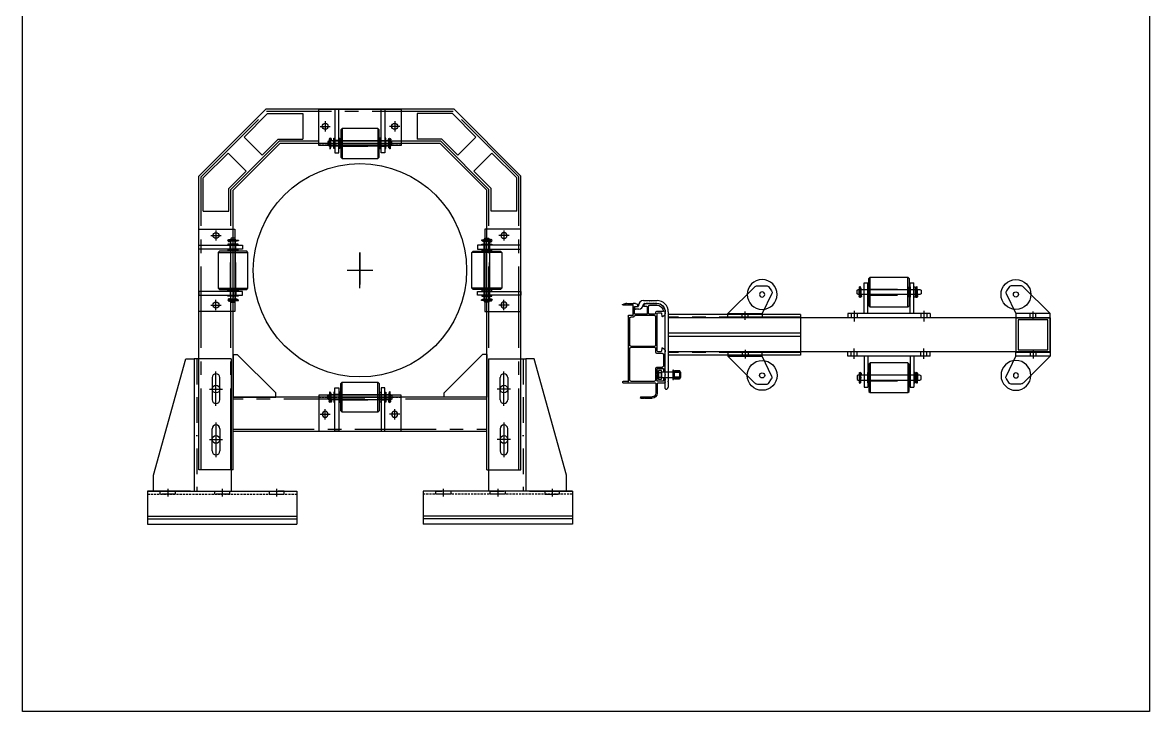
# Model space of a CAD drawing. Header units: millimetres. Extents: x -1461755 to -1310892, y 1449272 to 1531173.
# Drawn here: x -1329215 to -1326574, y 1505433 to 1507048 of the extents above; entities that cross this region are included whole.
import ezdxf

# ---------------------------------------------------------------- set-up
doc = ezdxf.new("R2010")
doc.units = ezdxf.units.MM
doc.header["$LTSCALE"] = 10
for name, pattern in [('__BORDER__', [21, 6, -3, 6, -3, 0, -3]), ('CENTER2', [28.575, 19.05, -3.175, 3.175, -3.175]), ('DASHED', [0.75, 0.5, -0.25]), ('DASHED2', [9.525, 6.35, -3.175])]:
    doc.linetypes.add(name, pattern=pattern)
doc.layers.get('0').update_dxf_attribs({"linetype": 'CONTINUOUS'})
for name, color, linetype in [('中实线', 1, 'CONTINUOUS'), ('粗实线', 3, 'CONTINUOUS'), ('结构', 1, 'CONTINUOUS')]:
    doc.layers.add(name, color=color, linetype=linetype)

# ---------------------------------------------------------------- blocks, each defined once
blk = doc.blocks.new('滚轮支架_-T')
at = {"color": 3, "linetype": 'CENTER2', "ltscale": 0.5}
for p, q in [((-93.5, -40), (-69.5, -40)), ((-81.5, -28), (-81.5, -52)), ((93.5, -40), (69.5, -40)), ((81.5, -28), (81.5, -52)), ((-44.5, -80), (-63.5, -80)), ((44.5, -80), (63.5, -80))]:
    blk.add_line(p, q, dxfattribs=at)
at = {"linetype": 'DASHED2'}
for p, q in [((-49.5, -73.5), (-58.5, -73.5)), ((49.5, -73.5), (58.5, -73.5)), ((-49.5, -86.5), (-58.5, -86.5)), ((49.5, -86.5), (58.5, -86.5))]:
    blk.add_line(p, q, dxfattribs=at)
at = {"color": 8, "linetype": 'DASHED'}
blk.add_line((-96.5, -80), (96.5, -80), dxfattribs=at)
for points in [[(96.5, 0), (96.5, -84.6), (-96.5, -84.6), (-96.5, 0)], [(-58.5, -102), (-49.5, -102), (-49.5, 0), (-58.5, 0)], [(58.5, -102), (49.5, -102), (49.5, 0), (58.5, 0)]]:
    blk.add_lwpolyline(points, close=True)
for centre in [(-81.5, -40), (81.5, -40)]:
    blk.add_circle(centre, 7)
blk = doc.blocks.new('*U561')
blk.add_lwpolyline([(-12, 0), (-12, 2.5), (12, 2.5), (12, 0)], close=True)
blk = doc.blocks.new('*U562')
at = {"color": 8, "linetype": 'Continuous'}
for p, q in [((-1, 1.9), (-2.1, 1)), ((0, 1.4), (0, -1.4)), ((-1, -1.9), (-2.1, -1))]:
    blk.add_line(p, q, dxfattribs=at)
at = {"color": 7, "linetype": 'Continuous'}
for p, q in [((16, 1.4), (0, 1.4)), ((0, 0), (18.5, 0)), ((16, 1.4), (16, 0)), ((18.5, -1.4), (18.5, 0)), ((0, -1.4), (18.5, -1.4))]:
    blk.add_line(p, q, dxfattribs=at)
for centre, radius, start, end in [((-3.2, 0), 2.9, 41.3178, 318.6822), ((-3.2, 0), 1.45, 41.3178, 318.6822), ((0, 2.8), 2.82, 221.3178, 270), ((0, -2.8), 2.82, 90, 138.6822), ((0, 2.8), 1.37, 221.3178, 270), ((0, -2.8), 1.37, 90, 138.6822)]:
    blk.add_arc(centre, radius, start, end, dxfattribs=at)
blk = doc.blocks.new('滚轮_N7090A')
for p, q in [((-42, 35), (-42, -35)), ((42, 35), (42, -35))]:
    blk.add_line(p, q)
at = {"color": 3, "linetype": 'CENTER2'}
blk.add_line((-50.5, 0), (50.5, 0), dxfattribs=at)
at = {"linetype": 'DASHED2'}
for p, q in [((-45, 6.3), (45, 6.3)), ((-45, -6.3), (45, -6.3))]:
    blk.add_line(p, q, dxfattribs=at)
blk.add_lwpolyline([(-42, -35), (42, -35), (45, -32), (45, 32), (42, 35), (-42, 35), (-45, 32), (-45, -32)], close=True)
blk = doc.blocks.new('无头销轴_B型_D12X150')
at = {"color": 0}
for p, q in [((-72, 6), (-72, -6)), ((72, 6), (72, -6))]:
    blk.add_line(p, q, dxfattribs=at)
blk.add_lwpolyline([(-75, 4.3), (-75, -4.3), (-72, -6), (72, -6), (75, -4.3), (75, 4.3), (72, 6), (-72, 6)], close=True, dxfattribs=at)
for centre in [(-69.5, 0), (69.5, 0)]:
    blk.add_circle(centre, 1.6, dxfattribs=at)
blk = doc.blocks.new('A$C1EDE4923')
at = {"xscale": -1}
for name, p, rotation in [('滚轮支架_-T', (-190.5, 39.6), 180), ('滚轮_N7090A', (-190.5, 119.6), 180), ('无头销轴_B型_D12X150', (-190.5, 119.6), 180), ('*U562', (-260, 113.6), 270), ('*U561', (-249, 119.6), 90), ('*U561', (-237.5, 119.6), 90)]:
    blk.add_blockref(name, p, dxfattribs=dict(at, rotation=rotation))
for name, p, rotation in [('*U561', (-143.5, 119.6), 270), ('*U561', (-132, 119.6), 270), ('*U562', (-121, 113.6), 90)]:
    blk.add_blockref(name, p, dxfattribs=dict(rotation=rotation))
blk = doc.blocks.new('0321')
for p, q in [((652261.3, -254661.7), (652261.3, -254971.4)), ((652261.3, -254661.7), (652269.3, -254661.7)), ((652269.3, -254661.7), (652269.3, -254971.4)), ((652261.3, -254971.4), (652269.3, -254971.4))]:
    blk.add_line(p, q)
blk = doc.blocks.new('5632_')
for p, q in [((865980.9, -129928.5), (865973.8, -129939)), ((866075.8, -129992.1), (866013.8, -129930.1)), ((865972.8, -129944.8), (865995.8, -129992.1))]:
    blk.add_line(p, q)
at = {"color": 0}
for p, q in [((866006.7, -129927.1), (865984.3, -129927.1)), ((866075.8, -129992.1), (865995.8, -129992.1)), ((865995.8, -129992.1), (865995.8, -130002.1)), ((866075.8, -130002.1), (866075.8, -129992.1)), ((865995.8, -130002.1), (866075.8, -130002.1))]:
    blk.add_line(p, q, dxfattribs=at)
for radius in [35, 6]:
    blk.add_circle((865995.8, -129947.3), radius)
for centre, radius, start, end in [((865977.3, -129942.6), 5, 133.9435, 206), ((865984.3, -129932.1), 5, 90, 133.9435), ((866006.7, -129937.1), 10, 45, 90)]:
    blk.add_arc(centre, radius, start, end)
blk = doc.blocks.new('A$C49B369EF')
at = {"color": 8}
for p, q in [((4, 203), (20.5, 203)), ((22.5, 124), (22.5, 191))]:
    blk.add_line(p, q, dxfattribs=at)
at = {"color": 3}
for p, q in [((17, 36), (2, 36)), ((19, 34), (19, 12)), ((22, 34), (22, 12)), ((57, 3), (31, 3)), ((58, 2), (58, 1)), ((47.4, 0), (31, 0)), ((57, 0), (48.6, 0))]:
    blk.add_line(p, q, dxfattribs=at)
at = {"color": 8, "ltscale": 0.5}
blk.add_arc((20.5, 201), 2, 0, 90, dxfattribs=at)
at = {"color": 3}
for centre, radius, start, end in [((2, 38), 2, 180, 270), ((17, 34), 2, 0, 90), ((31, 12), 12, 180, 270), ((31, 12), 9, 180, 270), ((57, 2), 1, 0, 90), ((57, 1), 1, 270, 0)]:
    blk.add_arc(centre, radius, start, end, dxfattribs=at)
at = {"color": 3, "ltscale": 0.5}
blk.add_arc((24, 34), 2, 90, 180, dxfattribs=at)
at = {"layer": '中实线', "color": 8, "linetype": 'ByBlock', "ltscale": 0.5}
for p, q in [((36, 218), (20, 218)), ((20, 218), (20, 218)), ((39, 199), (39, 215)), ((4, 203), (4, 203)), ((22.5, 199), (22.5, 201)), ((24.5, 197), (37, 197)), ((25.5, 194), (70.6, 194)), ((75.5, 190), (80.5, 190)), ((83.5, 187), (83.5, 125)), ((22.5, 107.5), (22.5, 117)), ((80.5, 122), (24.5, 122)), ((24.5, 119), (80.5, 119)), ((83.5, 116), (83.5, 42.5)), ((3.5, 76), (3.5, 101.5)), ((6.5, 104.5), (19.5, 104.5)), ((19.5, 73), (6.5, 73)), ((22.5, 42.5), (22.5, 70)), ((80.5, 39.5), (25.5, 39.5))]:
    blk.add_line(p, q, dxfattribs=at)
for centre, radius, start, end in [((20, 202.1), 15.9, 89.8166, 176.4472), ((36, 215), 3, 0, 90), ((24.5, 199), 2, 180, 269.9404), ((25.5, 191), 3, 90, 180), ((37, 199), 2, 269.9404, 0), ((70.6, 192), 2, 11.537, 90), ((75.5, 193), 3, 191.537, 270), ((80.5, 187), 3, 0, 90), ((19.5, 107.5), 3, 270, 0), ((24.5, 124), 2, 180, 270), ((24.5, 117), 2, 90, 180), ((80.5, 125), 3, 270, 0), ((80.5, 116), 3, 0, 90), ((6.5, 101.5), 3, 90, 180), ((6.5, 76), 3, 180, 270), ((19.5, 70), 3, 0, 90), ((25.5, 42.5), 3, 180, 270), ((80.5, 42.5), 3, 270, 0)]:
    blk.add_arc(centre, radius, start, end, dxfattribs=at)
at = {"layer": '粗实线', "linetype": 'ByBlock', "ltscale": 0.5}
for p, q in [((20, 222), (24.7, 222)), ((24.7, 222), (22.4, 222)), ((39.9, 222), (45, 222)), ((42.5, 214), (42.5, 198)), ((43.5, 215), (50.3, 215)), ((50.5, 219.5), (50.5, 215.2)), ((64.5, 215.2), (64.5, 219.5)), ((71.5, 215), (64.7, 215)), ((70, 222), (75.1, 222)), ((72.5, 198), (72.5, 214)), ((76, 218), (76, 194.5)), ((99.8, 219), (77, 219)), ((90.3, 222), (92.7, 222)), ((100, 219.5), (100, 219.2)), ((0, 200.4), (0, 202)), ((9.1, 199.2), (7.8, 191.8)), ((17, 200), (10.1, 200)), ((19, 155.1), (19, 198)), ((43.5, 197), (56.9, 197)), ((57.1, 196.9), (57.4, 196.6)), ((57.6, 196.6), (57.9, 196.9)), ((58.1, 197), (71.5, 197)), ((77, 193.5), (86, 193.5)), ((87, 192.5), (87, 155.1)), ((19, 111), (19, 153.9)), ((19.4, 154.6), (19.1, 154.9)), ((19.1, 154.1), (19.4, 154.4)), ((86.9, 154.9), (86.6, 154.6)), ((86.6, 154.4), (86.9, 154.1)), ((87, 153.9), (87, 153.9)), ((87, 153.9), (87, 89.8)), ((0, 89.8), (0, 108.6)), ((7.8, 117.2), (9.1, 109.8)), ((10.1, 109), (17, 109)), ((0, 74.4), (0, 88.7)), ((0.4, 89.4), (0.1, 89.7)), ((0.1, 88.8), (0.4, 89.1)), ((86.9, 89.7), (86.6, 89.4)), ((86.6, 89.1), (86.9, 88.8)), ((87, 88.7), (87, 39.5)), ((0, 64), (0, 74.4)), ((3.8, 61.5), (2.5, 61.5)), ((4, 68.5), (4, 61.7)), ((18, 69.5), (5, 69.5)), ((19, 55.1), (19, 68.5)), ((19, 40.5), (19, 53.9)), ((19.4, 54.6), (19.1, 54.9)), ((19.1, 54.1), (19.4, 54.4)), ((0, 38), (0, 42)), ((2.5, 47.5), (3.8, 47.5)), ((4, 47.3), (4, 40.5)), ((99, 36), (24, 36)), ((87.5, 39), (99, 39)), ((100, 38), (100, 37))]:
    blk.add_line(p, q, dxfattribs=at)
at = {"layer": '粗实线', "color": 3, "linetype": 'ByBlock', "ltscale": 0.5}
for p, q in [((5, 39.5), (18, 39.5)), ((47.9, 0.4), (47.6, 0.1)), ((48.4, 0.1), (48.1, 0.4))]:
    blk.add_line(p, q, dxfattribs=at)
at = {"layer": '粗实线', "linetype": 'ByBlock', "ltscale": 0.5}
for centre, radius, start, end in [((20, 202), 20, 90, 180), ((43.5, 214), 1, 90, 180), ((45.3, 215.4), 6.6, 38.3047, 92.8074), ((50.3, 215.2), 0.2, 270, 0.2741), ((69.7, 215.4), 6.6, 87.1926, 141.6953), ((64.7, 215.2), 0.2, 180, 270), ((71.5, 214), 1, 0, 90), ((77, 218), 1, 90, 180), ((92.1, 208.2), 13.8, 54.8394, 92.3815), ((99.8, 219.2), 0.2, 270, 0), ((9.9, 200.4), 9.84, 179.7094, 251.9861), ((6.8, 192), 1, 270, 349.7), ((10.1, 199), 1, 90, 169.7), ((17, 198), 2, 360, 90), ((43.5, 198), 1, 180, 270), ((56.9, 196.8), 0.2, 45, 90), ((57.5, 196.8), 0.2, 225, 315), ((58.1, 196.8), 0.2, 90, 135), ((71.5, 198), 1, 270, 0), ((77, 194.5), 1, 180, 270), ((86, 192.5), 1, 0, 90), ((19.2, 155.1), 0.2, 180, 225), ((19.2, 153.9), 0.2, 135, 180), ((19.2, 154.5), 0.2, 315, 45), ((86.8, 154.5), 0.2, 135, 225), ((86.8, 155.1), 0.2, 315, 0), ((86.8, 153.9), 0.2, 360, 45), ((10.1, 108.5), 10.1, 110.0422, 179.7055), ((6.8, 117), 1.03, 10.8147, 98.718), ((10.1, 110), 1, 190.3, 270), ((17, 111), 2, 270, 0), ((0.2, 89.8), 0.2, 180, 225), ((0.2, 88.7), 0.2, 135, 180), ((0.2, 89.2), 0.2, 315, 45), ((86.8, 89.2), 0.2, 135, 225), ((86.8, 89.8), 0.2, 315, 0), ((86.8, 88.7), 0.2, 360, 45), ((2.5, 64), 2.5, 180, 270), ((3.8, 61.7), 0.2, 270, 0), ((5, 68.5), 1, 90, 180), ((18, 68.5), 1, 0, 90), ((19.2, 55.1), 0.2, 180, 225), ((19.2, 53.9), 0.2, 135, 180), ((19.2, 54.5), 0.2, 315, 45), ((6.6, 42.3), 6.6, 128.3047, 182.8074), ((3.8, 47.3), 0.2, 0, 90), ((5, 40.5), 1, 180, 270), ((18, 40.5), 1, 270, 0), ((87, 39), 0.5, 90, 0), ((99, 38), 1, 0, 90), ((99, 37), 1, 270, 0)]:
    blk.add_arc(centre, radius, start, end, dxfattribs=at)
at = {"layer": '粗实线', "color": 3, "linetype": 'ByBlock', "ltscale": 0.5}
for centre, start, end in [((47.4, 0.2), 270, 315), ((48, 0.2), 45, 135), ((48.6, 0.2), 225, 270)]:
    blk.add_arc(centre, 0.2, start, end, dxfattribs=at)
at = {"layer": '结构', "color": 3, "linetype": 'ByBlock', "ltscale": 0.5}
for p, q in [((24.9, 221.9), (25.2, 221.5)), ((25.5, 221.5), (25.8, 221.9)), ((25.9, 222), (26.7, 222)), ((26.9, 221.9), (27.2, 221.5)), ((27.5, 221.5), (27.8, 221.9)), ((27.9, 222), (28.7, 222)), ((28.9, 221.9), (29.2, 221.5)), ((29.5, 221.5), (29.8, 221.9)), ((29.9, 222), (30.7, 222)), ((30.9, 221.9), (31.2, 221.5)), ((31.5, 221.5), (31.8, 221.9)), ((31.9, 222), (32.7, 222)), ((32.9, 221.9), (33.2, 221.5)), ((33.5, 221.5), (33.8, 221.9)), ((33.9, 222), (34.7, 222)), ((34.9, 221.9), (35.2, 221.5)), ((35.5, 221.5), (35.8, 221.9)), ((35.9, 222), (36.7, 222)), ((36.9, 221.9), (37.2, 221.5)), ((37.5, 221.5), (37.8, 221.9)), ((37.9, 222), (38.7, 222)), ((38.9, 221.9), (39.2, 221.5)), ((39.5, 221.5), (39.8, 221.9)), ((39.9, 222), (41.7, 222)), ((75.1, 222), (73.3, 222)), ((75.6, 221.5), (75.3, 221.9)), ((76.1, 221.9), (75.8, 221.5)), ((77.1, 222), (76.3, 222)), ((77.6, 221.5), (77.3, 221.9)), ((78.1, 221.9), (77.8, 221.5)), ((79.1, 222), (78.3, 222)), ((79.6, 221.5), (79.3, 221.9)), ((80.1, 221.9), (79.8, 221.5)), ((81.1, 222), (80.3, 222)), ((81.6, 221.5), (81.3, 221.9)), ((82.1, 221.9), (81.8, 221.5)), ((83.1, 222), (82.3, 222)), ((83.6, 221.5), (83.3, 221.9)), ((84.1, 221.9), (83.8, 221.5)), ((85.1, 222), (84.3, 222)), ((85.6, 221.5), (85.3, 221.9)), ((86.1, 221.9), (85.8, 221.5)), ((87.1, 222), (86.3, 222)), ((87.6, 221.5), (87.3, 221.9)), ((88.1, 221.9), (87.8, 221.5)), ((89.1, 222), (88.3, 222)), ((89.6, 221.5), (89.3, 221.9)), ((90.1, 221.9), (89.8, 221.5))]:
    blk.add_line(p, q, dxfattribs=at)
for centre, start, end in [((24.7, 221.8), 45, 90), ((25.3, 221.6), 225, 315), ((25.9, 221.8), 90, 135), ((26.7, 221.8), 45, 90), ((27.3, 221.6), 225, 315), ((27.9, 221.8), 90, 135), ((28.7, 221.8), 45, 90), ((29.3, 221.6), 225, 315), ((29.9, 221.8), 90, 135), ((30.7, 221.8), 45, 90), ((31.3, 221.6), 225, 315), ((31.9, 221.8), 90, 135), ((32.7, 221.8), 45, 90), ((33.3, 221.6), 225, 315), ((33.9, 221.8), 90, 135), ((34.7, 221.8), 45, 90), ((35.3, 221.6), 225, 315), ((35.9, 221.8), 90, 135), ((36.7, 221.8), 45, 90), ((37.3, 221.6), 225, 315), ((37.9, 221.8), 90, 135), ((38.7, 221.8), 45, 90), ((39.3, 221.6), 225, 315), ((39.9, 221.8), 90, 135), ((75.1, 221.8), 45, 90), ((75.7, 221.6), 225, 315), ((76.3, 221.8), 90, 135), ((77.1, 221.8), 45, 90), ((77.7, 221.6), 225, 315), ((78.3, 221.8), 90, 135), ((79.1, 221.8), 45, 90), ((79.7, 221.6), 225, 315), ((80.3, 221.8), 90, 135), ((81.1, 221.8), 45, 90), ((81.7, 221.6), 225, 315), ((82.3, 221.8), 90, 135), ((83.1, 221.8), 45, 90), ((83.7, 221.6), 225, 315), ((84.3, 221.8), 90, 135), ((85.1, 221.8), 45, 90), ((85.7, 221.6), 225, 315), ((86.3, 221.8), 90, 135), ((87.1, 221.8), 45, 90), ((87.7, 221.6), 225, 315), ((88.3, 221.8), 90, 135), ((89.1, 221.8), 45, 90), ((89.7, 221.6), 225, 315), ((90.3, 221.8), 90, 135)]:
    blk.add_arc(centre, 0.2, start, end, dxfattribs=at)

msp = doc.modelspace()

# ---------------------------------------------------------------- linework, layer by layer
for p, q in [((-1328801.9, 1506687.8, 0), (-1328645.2, 1506844.5, 0)), ((-1328203.5, 1506844.5, 0), (-1328645.2, 1506844.5, 0)), ((-1328046.9, 1506687.8, 0), (-1328203.5, 1506844.5, 0)), ((-1328696.1, 1506779.4, 0), (-1328641, 1506834.5, 0)), ((-1328641, 1506834.5, 0), (-1328558.6, 1506834.5, 0)), ((-1328558.6, 1506834.5, 0), (-1328558.6, 1506774.5, 0)), ((-1328290.1, 1506834.5, 0), (-1328290.1, 1506774.5, 0)), ((-1328207.7, 1506834.5, 0), (-1328290.1, 1506834.5, 0)), ((-1328152.6, 1506779.4, 0), (-1328207.7, 1506834.5, 0)), ((-1328721.9, 1506654.7, 0), (-1328612, 1506764.5, 0)), ((-1328696.1, 1506779.4, 0), (-1328653.7, 1506736.9, 0)), ((-1328653.7, 1506736.9, 0), (-1328616.2, 1506774.5, 0)), ((-1328616.2, 1506774.5, 0), (-1328558.6, 1506774.5, 0)), ((-1328236.7, 1506764.5, 0), (-1328612, 1506764.5, 0)), ((-1328232.5, 1506774.5, 0), (-1328290.1, 1506774.5, 0)), ((-1328126.9, 1506654.7, 0), (-1328236.7, 1506764.5, 0)), ((-1328195, 1506736.9, 0), (-1328232.5, 1506774.5, 0)), ((-1328152.6, 1506779.4, 0), (-1328195, 1506736.9, 0)), ((-1328791.9, 1506683.6, 0), (-1328733.6, 1506741.9, 0)), ((-1328733.6, 1506741.9, 0), (-1328691.1, 1506699.5, 0)), ((-1328115.2, 1506741.9, 0), (-1328157.6, 1506699.5, 0)), ((-1328056.9, 1506683.6, 0), (-1328115.2, 1506741.9, 0)), ((-1328801.9, 1505999.4, 0), (-1328801.9, 1506687.8, 0)), ((-1328731.9, 1506658.8, 0), (-1328691.1, 1506699.5, 0)), ((-1328116.9, 1506658.8, 0), (-1328157.6, 1506699.5, 0)), ((-1328046.9, 1505999.4, 0), (-1328046.9, 1506687.8, 0)), ((-1328791.9, 1506605.7, 0), (-1328791.9, 1506683.6, 0)), ((-1328731.9, 1506605.7, 0), (-1328731.9, 1506658.8, 0)), ((-1328116.9, 1506605.7, 0), (-1328116.9, 1506658.8, 0)), ((-1328056.9, 1506605.7, 0), (-1328056.9, 1506683.6, 0)), ((-1328721.9, 1505999.4, 0), (-1328721.9, 1506654.7, 0)), ((-1328126.9, 1505999.4, 0), (-1328126.9, 1506654.7, 0)), ((-1328791.9, 1506605.7, 0), (-1328731.9, 1506605.7, 0)), ((-1328056.9, 1506605.7, 0), (-1328116.9, 1506605.7, 0)), ((-1328424.4, 1506425, 0), (-1328424.4, 1506509, 0)), ((-1328424.4, 1506425, 0), (-1328424.4, 1506509, 0)), ((-1328454.4, 1506467, 0), (-1328394.4, 1506467, 0)), ((-1328454.4, 1506467, 0), (-1328394.4, 1506467, 0)), ((-1327231.2, 1506447.9, 0), (-1327228.2, 1506450.9, 0)), ((-1327231.2, 1506383.9, 0), (-1327231.2, 1506447.9, 0)), ((-1327228.2, 1506380.9, 0), (-1327228.2, 1506450.9, 0)), ((-1327228.2, 1506450.9, 0), (-1327140.2, 1506450.9, 0)), ((-1327140.2, 1506380.9, 0), (-1327140.2, 1506450.9, 0)), ((-1327140.2, 1506450.9, 0), (-1327137.2, 1506447.9, 0)), ((-1327137.2, 1506447.9, 0), (-1327137.2, 1506383.9, 0)), ((-1327259.2, 1506420.1, 0), (-1327256.2, 1506421.9, 0)), ((-1327256.2, 1506421.9, 0), (-1327112.2, 1506421.9, 0)), ((-1327254.2, 1506409.9, 0), (-1327254.2, 1506421.9, 0)), ((-1327242.7, 1506437.9, 0), (-1327233.7, 1506437.9, 0)), ((-1327242.7, 1506365.5, 0), (-1327242.7, 1506437.9, 0)), ((-1327233.7, 1506365.5, 0), (-1327233.7, 1506437.9, 0)), ((-1327134.7, 1506437.9, 0), (-1327125.7, 1506437.9, 0)), ((-1327134.7, 1506365.5, 0), (-1327134.7, 1506437.9, 0)), ((-1327125.7, 1506365.5, 0), (-1327125.7, 1506437.9, 0)), ((-1327117.2, 1506409.9, 0), (-1327117.2, 1506421.9, 0)), ((-1327112.2, 1506421.9, 0), (-1327109.2, 1506420.1, 0)), ((-1327759.6, 1506396.2, 0), (-1327748.6, 1506396.2, 0)), ((-1327747.5, 1506396.2, 0), (-1327746.6, 1506396.2, 0)), ((-1327745.5, 1506396.2, 0), (-1327744.6, 1506396.2, 0)), ((-1327743.5, 1506396.2, 0), (-1327742.6, 1506396.2, 0)), ((-1327741.5, 1506396.2, 0), (-1327740.6, 1506396.2, 0)), ((-1327739.5, 1506396.2, 0), (-1327738.6, 1506396.2, 0)), ((-1327737.5, 1506396.2, 0), (-1327736.6, 1506396.2, 0)), ((-1327735.5, 1506396.2, 0), (-1327734.6, 1506396.2, 0)), ((-1327733.4, 1506396.2, 0), (-1327728, 1506396.2, 0)), ((-1327259.2, 1506411.6, 0), (-1327259.2, 1506420.1, 0)), ((-1327256.2, 1506409.9, 0), (-1327259.2, 1506411.6, 0)), ((-1327112.2, 1506409.9, 0), (-1327256.2, 1506409.9, 0)), ((-1327109.2, 1506411.6, 0), (-1327112.2, 1506409.9, 0)), ((-1327109.2, 1506420.1, 0), (-1327109.2, 1506411.6, 0)), ((-1327779.7, 1506376.8, 0), (-1327779.7, 1506380.8, 0)), ((-1327778.7, 1506381.8, 0), (-1327773.6, 1506381.8, 0)), ((-1327770.9, 1506375.8, 0), (-1327778.7, 1506375.8, 0)), ((-1327756.4, 1506389.2, 0), (-1327728.2, 1506389.2, 0)), ((-1327708.7, 1506222.3, 0), (-1327708.7, 1506369.2, 0)), ((-1327701.7, 1506369.2, 0), (-1327701.7, 1506248.8, 0)), ((-1327228.2, 1506380.9, 0), (-1327231.2, 1506383.9, 0)), ((-1327140.2, 1506380.9, 0), (-1327228.2, 1506380.9, 0)), ((-1327137.2, 1506383.9, 0), (-1327140.2, 1506380.9, 0)), ((-1327391.7, 1506363, 0), (-1327701.7, 1506363, 0)), ((-1326806.7, 1506355.5, 0), (-1327701.7, 1506355.5, 0)), ((-1327391.7, 1506363, 0), (-1327391.7, 1506268, 0)), ((-1327258.7, 1506365.5, 0), (-1327280.7, 1506365.5, 0)), ((-1327280.7, 1506365.5, 0), (-1327280.7, 1506355.5, 0)), ((-1327087.7, 1506355.5, 0), (-1327280.7, 1506355.5, 0)), ((-1327087.7, 1506365.5, 0), (-1327265.9, 1506365.5, 0)), ((-1326806.7, 1506355.5, 0), (-1326806.7, 1506275.5, 0)), ((-1328721.9, 1506269.5, 0), (-1328711.9, 1506269.5, 0)), ((-1328721.9, 1506269.5, 0), (-1328721.9, 1506169.5, 0)), ((-1328711.9, 1506269.5, 0), (-1328621.9, 1506179.5, 0)), ((-1328136.9, 1506269.5, 0), (-1328226.9, 1506179.5, 0)), ((-1328126.9, 1506269.5, 0), (-1328136.9, 1506269.5, 0)), ((-1328126.9, 1506269.5, 0), (-1328126.9, 1506169.5, 0)), ((-1327708.7, 1506268, 0), (-1327708.7, 1506268, 0)), ((-1327701.7, 1506285.7, 0), (-1327701.7, 1506206.8, 0)), ((-1326806.7, 1506275.5, 0), (-1327701.7, 1506275.5, 0)), ((-1327391.7, 1506268, 0), (-1327701.7, 1506268, 0)), ((-1327087.7, 1506275.5, 0), (-1327280.7, 1506275.5, 0)), ((-1327280.7, 1506265.5, 0), (-1327280.7, 1506275.5, 0)), ((-1327258.7, 1506265.5, 0), (-1327280.7, 1506265.5, 0)), ((-1327087.7, 1506265.5, 0), (-1327265.9, 1506265.5, 0)), ((-1327242.7, 1506265.5, 0), (-1327242.7, 1506193.1, 0)), ((-1327233.7, 1506265.5, 0), (-1327233.7, 1506193.1, 0)), ((-1327134.7, 1506265.5, 0), (-1327134.7, 1506193.1, 0)), ((-1327125.7, 1506265.5, 0), (-1327125.7, 1506193.1, 0)), ((-1328908.3, 1505986.5, 0), (-1328832.9, 1506259.4, 0)), ((-1328832.9, 1506259.4, 0), (-1328812.9, 1506259.4, 0)), ((-1328812.9, 1506259.4, 0), (-1328812.9, 1505949.4, 0)), ((-1328725.9, 1506259.4, 0), (-1328812.9, 1506259.4, 0)), ((-1328725.9, 1506259.4, 0), (-1328725.9, 1505949.4, 0)), ((-1328122.9, 1506259.4, 0), (-1328122.9, 1505949.4, 0)), ((-1328122.9, 1506259.4, 0), (-1328035.9, 1506259.4, 0)), ((-1328035.9, 1506259.4, 0), (-1328035.9, 1505949.4, 0)), ((-1328015.9, 1506259.4, 0), (-1328035.9, 1506259.4, 0)), ((-1327940.4, 1505986.5, 0), (-1328015.9, 1506259.4, 0)), ((-1327228.2, 1506250.1, 0), (-1327231.2, 1506247.1, 0)), ((-1327231.2, 1506247.1, 0), (-1327231.2, 1506183.1, 0)), ((-1327140.2, 1506250.1, 0), (-1327228.2, 1506250.1, 0)), ((-1327228.2, 1506250.1, 0), (-1327228.2, 1506180.1, 0)), ((-1327140.2, 1506250.1, 0), (-1327140.2, 1506180.1, 0)), ((-1327137.2, 1506247.1, 0), (-1327140.2, 1506250.1, 0)), ((-1327137.2, 1506183.1, 0), (-1327137.2, 1506247.1, 0)), ((-1328770.9, 1506215.4, 0), (-1328770.9, 1506163.4, 0)), ((-1328752.9, 1506163.4, 0), (-1328752.9, 1506215.4, 0)), ((-1328095.9, 1506163.4, 0), (-1328095.9, 1506215.4, 0)), ((-1328077.9, 1506215.4, 0), (-1328077.9, 1506163.4, 0)), ((-1327725.7, 1506229.9), (-1327724.7, 1506232.4)), ((-1327725.7, 1506229.9), (-1327725.7, 1506213.9)), ((-1327725.7, 1506229.9), (-1327724.7, 1506227.4)), ((-1327724.7, 1506227.4), (-1327725.7, 1506221.9)), ((-1327725.7, 1506221.9), (-1327724.7, 1506216.4)), ((-1327725.7, 1506213.9), (-1327724.7, 1506216.4)), ((-1327725.7, 1506213.9), (-1327724.7, 1506211.4)), ((-1327724.7, 1506227.4), (-1327717.2, 1506227.4)), ((-1327724.7, 1506216.4), (-1327717.2, 1506216.4)), ((-1327708.4, 1506221.9, 0), (-1327708.7, 1506222.2, 0)), ((-1327708.7, 1506221.3, 0), (-1327708.4, 1506221.6, 0)), ((-1327708.7, 1506190, 0), (-1327708.7, 1506221.2, 0)), ((-1327675.7, 1506227.4), (-1327686.7, 1506227.4)), ((-1327675.7, 1506216.4), (-1327686.7, 1506216.4)), ((-1327674.7, 1506229.9), (-1327675.7, 1506232.4)), ((-1327674.7, 1506229.9), (-1327675.7, 1506227.4)), ((-1327675.7, 1506227.4), (-1327674.7, 1506221.9)), ((-1327674.7, 1506221.9), (-1327675.7, 1506216.4)), ((-1327674.7, 1506213.9), (-1327675.7, 1506216.4)), ((-1327674.7, 1506213.9), (-1327675.7, 1506211.4)), ((-1327674.7, 1506229.9), (-1327674.7, 1506213.9)), ((-1327256.2, 1506221.1, 0), (-1327259.2, 1506219.3, 0)), ((-1327259.2, 1506219.3, 0), (-1327259.2, 1506210.8, 0)), ((-1327259.2, 1506210.8, 0), (-1327256.2, 1506209.1, 0)), ((-1327112.2, 1506221.1, 0), (-1327256.2, 1506221.1, 0)), ((-1327256.2, 1506209.1, 0), (-1327112.2, 1506209.1, 0)), ((-1327254.2, 1506221.1, 0), (-1327254.2, 1506209.1, 0)), ((-1327117.2, 1506221.1, 0), (-1327117.2, 1506209.1, 0)), ((-1327109.2, 1506219.3, 0), (-1327112.2, 1506221.1, 0)), ((-1327112.2, 1506209.1, 0), (-1327109.2, 1506210.8, 0)), ((-1327109.2, 1506210.8, 0), (-1327109.2, 1506219.3, 0)), ((-1327707.4, 1506188.2, 0), (-1327705.5, 1506188.2, 0)), ((-1327706.7, 1506188, 0), (-1327706.7, 1506188, 0)), ((-1327702.1, 1506206.4, 0), (-1327701.8, 1506206.7, 0)), ((-1327701.8, 1506205.8, 0), (-1327702.1, 1506206.1, 0)), ((-1327701.7, 1506205.7, 0), (-1327701.7, 1506193, 0)), ((-1327242.7, 1506193.1, 0), (-1327233.7, 1506193.1, 0)), ((-1327231.2, 1506183.1, 0), (-1327228.2, 1506180.1, 0)), ((-1327140.2, 1506180.1, 0), (-1327137.2, 1506183.1, 0)), ((-1327134.7, 1506193.1, 0), (-1327125.7, 1506193.1, 0)), ((-1328721.9, 1506169.5, 0), (-1328621.9, 1506169.5, 0)), ((-1328126.9, 1506169.5, 0), (-1328721.9, 1506169.5, 0)), ((-1328621.9, 1506169.5, 0), (-1328621.9, 1506179.5, 0)), ((-1328226.9, 1506169.5, 0), (-1328226.9, 1506179.5, 0)), ((-1328126.9, 1506169.5, 0), (-1328226.9, 1506169.5, 0)), ((-1327228.2, 1506180.1, 0), (-1327140.2, 1506180.1, 0)), ((-1328770.9, 1506043.4, 0), (-1328770.9, 1506095.4, 0)), ((-1328752.9, 1506095.4, 0), (-1328752.9, 1506043.4, 0)), ((-1328721.9, 1506089.5, 0), (-1328126.9, 1506089.5, 0)), ((-1328095.9, 1506095.4, 0), (-1328095.9, 1506043.4, 0)), ((-1328077.9, 1506043.4, 0), (-1328077.9, 1506095.4, 0)), ((-1328721.9, 1505999.4, 0), (-1328801.9, 1505999.4, 0)), ((-1328126.9, 1505999.4, 0), (-1328046.9, 1505999.4, 0)), ((-1328908.4, 1505949.4, 0), (-1328908.3, 1505986.5, 0)), ((-1327940.4, 1505949.4, 0), (-1327940.4, 1505986.5, 0)), ((-1328922.2, 1505949.4, 0), (-1328922.2, 1505871.9, 0)), ((-1328821.9, 1505949.4, 0), (-1328922.2, 1505949.4, 0)), ((-1328922.2, 1505949.4, 0), (-1328572.4, 1505949.4, 0)), ((-1328878.9, 1505949.4, 0), (-1328878.9, 1505949.4, 0)), ((-1328821.9, 1505949.4, 0), (-1328721.9, 1505949.4, 0)), ((-1328751.3, 1505949.4, 0), (-1328751.3, 1505949.4, 0)), ((-1328615.7, 1505949.4, 0), (-1328615.7, 1505949.4, 0)), ((-1328572.4, 1505949.4, 0), (-1328572.4, 1505871.9, 0)), ((-1327926.5, 1505949.4, 0), (-1328276.4, 1505949.4, 0)), ((-1328276.4, 1505949.4, 0), (-1328276.4, 1505871.9, 0)), ((-1328233, 1505949.4, 0), (-1328233, 1505949.4, 0)), ((-1328026.9, 1505949.4, 0), (-1328126.9, 1505949.4, 0)), ((-1328105.4, 1505949.4, 0), (-1328105.4, 1505949.4, 0)), ((-1328026.9, 1505949.4, 0), (-1327926.5, 1505949.4, 0)), ((-1327969.9, 1505949.4, 0), (-1327969.9, 1505949.4, 0)), ((-1327926.5, 1505949.4, 0), (-1327926.5, 1505871.9, 0)), ((-1328922.2, 1505890.9, 0), (-1328572.4, 1505890.9, 0)), ((-1328922.2, 1505884.2, 0), (-1328572.4, 1505884.2, 0)), ((-1328922.2, 1505871.9, 0), (-1328572.4, 1505871.9, 0)), ((-1327926.5, 1505890.9, 0), (-1328276.4, 1505890.9, 0)), ((-1327926.5, 1505884.2, 0), (-1328276.4, 1505884.2, 0)), ((-1327926.5, 1505871.9, 0), (-1328276.4, 1505871.9, 0))]:
    msp.add_line(p, q)
at = {"linetype": 'CENTER2'}
for p, q in [((-1328796.9, 1506685.7, 0), (-1328643.1, 1506839.5, 0)), ((-1328205.6, 1506839.5, 0), (-1328643.1, 1506839.5, 0)), ((-1328051.9, 1506685.7, 0), (-1328205.6, 1506839.5, 0)), ((-1328726.9, 1506656.7, 0), (-1328614.1, 1506769.5, 0)), ((-1328234.6, 1506769.5, 0), (-1328614.1, 1506769.5, 0)), ((-1328121.9, 1506656.7, 0), (-1328234.6, 1506769.5, 0)), ((-1328796.9, 1505999.4, 0), (-1328796.9, 1506685.7, 0)), ((-1328051.9, 1505999.4, 0), (-1328051.9, 1506685.7, 0)), ((-1328726.9, 1505999.4, 0), (-1328726.9, 1506656.7, 0)), ((-1328121.9, 1505999.4, 0), (-1328121.9, 1506656.7, 0)), ((-1327391.7, 1506357, 0), (-1327701.7, 1506357, 0)), ((-1327391.7, 1506274, 0), (-1327701.7, 1506274, 0)), ((-1328761.9, 1506149, 0), (-1328761.9, 1506229.9, 0)), ((-1328086.9, 1506149, 0), (-1328086.9, 1506229.9, 0)), ((-1328777.4, 1506188.4, 0), (-1328746.3, 1506188.4, 0)), ((-1328071.3, 1506188.4, 0), (-1328102.4, 1506188.4, 0)), ((-1328126.9, 1506164.5, 0), (-1328721.9, 1506164.5, 0)), ((-1328761.9, 1506109.9, 0), (-1328761.9, 1506029, 0)), ((-1328086.9, 1506109.9, 0), (-1328086.9, 1506029, 0)), ((-1328721.9, 1506094.5, 0), (-1328126.9, 1506094.5, 0)), ((-1328777.4, 1506070.4, 0), (-1328746.3, 1506070.4, 0)), ((-1328071.3, 1506070.4, 0), (-1328102.4, 1506070.4, 0))]:
    msp.add_line(p, q, dxfattribs=at)
at = {"linetype": 'DASHED2'}
for p, q in [((-1327228.2, 1506422.9, 0), (-1327137.2, 1506422.9, 0)), ((-1327228.2, 1506408.9, 0), (-1327137.2, 1506408.9, 0)), ((-1327528.7, 1506355.5, 0), (-1327528.7, 1506365.5, 0)), ((-1327514.7, 1506355.5, 0), (-1327514.7, 1506365.5, 0)), ((-1327272.7, 1506365.5, 0), (-1327272.7, 1506355.5, 0)), ((-1327258.7, 1506365.5, 0), (-1327258.7, 1506355.5, 0)), ((-1327109.7, 1506365.5, 0), (-1327109.7, 1506355.5, 0)), ((-1327095.7, 1506365.5, 0), (-1327095.7, 1506355.5, 0)), ((-1326853.7, 1506355.5, 0), (-1326853.7, 1506365.5, 0)), ((-1326839.7, 1506355.5, 0), (-1326839.7, 1506365.5, 0)), ((-1327528.7, 1506275.5, 0), (-1327528.7, 1506265.5, 0)), ((-1327514.7, 1506275.5, 0), (-1327514.7, 1506265.5, 0)), ((-1327272.7, 1506265.5, 0), (-1327272.7, 1506275.5, 0)), ((-1327258.7, 1506265.5, 0), (-1327258.7, 1506275.5, 0)), ((-1327109.7, 1506265.5, 0), (-1327109.7, 1506275.5, 0)), ((-1327095.7, 1506265.5, 0), (-1327095.7, 1506275.5, 0)), ((-1326853.7, 1506275.5, 0), (-1326853.7, 1506265.5, 0)), ((-1326839.7, 1506275.5, 0), (-1326839.7, 1506265.5, 0)), ((-1327228.2, 1506222.1, 0), (-1327137.2, 1506222.1, 0)), ((-1327228.2, 1506208.1, 0), (-1327137.2, 1506208.1, 0))]:
    msp.add_line(p, q, dxfattribs=at)
at = {"linetype": 'Continuous'}
for p, q in [((-1327121.1, 1506425.9, 0), (-1327119.7, 1506425.9, 0)), ((-1327121.1, 1506425.9, 0), (-1327121.1, 1506409.9, 0)), ((-1327119.7, 1506409.9, 0), (-1327119.7, 1506428.4, 0)), ((-1327118.2, 1506428.4, 0), (-1327119.7, 1506428.4, 0)), ((-1327118.2, 1506409.9, 0), (-1327118.2, 1506428.4, 0)), ((-1327121.6, 1506408.8, 0), (-1327120.6, 1506407.7, 0)), ((-1327121.1, 1506409.9, 0), (-1327118.2, 1506409.9, 0)), ((-1327117.8, 1506408.8, 0), (-1327118.7, 1506407.7, 0)), ((-1327121.6, 1506222.1, 0), (-1327120.6, 1506223.2, 0)), ((-1327121.1, 1506221.1, 0), (-1327118.2, 1506221.1, 0)), ((-1327121.1, 1506205.1, 0), (-1327121.1, 1506221.1, 0)), ((-1327119.7, 1506221.1, 0), (-1327119.7, 1506202.6, 0)), ((-1327117.8, 1506222.1, 0), (-1327118.7, 1506223.2, 0)), ((-1327118.2, 1506221.1, 0), (-1327118.2, 1506202.6, 0)), ((-1327121.1, 1506205.1, 0), (-1327119.7, 1506205.1, 0)), ((-1327118.2, 1506202.6, 0), (-1327119.7, 1506202.6, 0))]:
    msp.add_line(p, q, dxfattribs=at)
at = {"linetype": 'CENTER2', "ltscale": 0.5}
for p, q in [((-1327521.7, 1506350.5, 0), (-1327521.7, 1506370.5, 0)), ((-1327265.7, 1506371.6, 0), (-1327265.7, 1506347.3, 0)), ((-1327102.7, 1506371.6, 0), (-1327102.7, 1506347.3, 0)), ((-1326846.7, 1506350.5, 0), (-1326846.7, 1506370.5, 0)), ((-1327521.7, 1506280.5, 0), (-1327521.7, 1506260.5, 0)), ((-1327265.7, 1506259.4, 0), (-1327265.7, 1506283.7, 0)), ((-1327102.7, 1506259.4, 0), (-1327102.7, 1506283.7, 0)), ((-1326846.7, 1506280.5, 0), (-1326846.7, 1506260.5, 0)), ((-1328874.9, 1505955, 0), (-1328874.9, 1505936.8, 0)), ((-1328747.3, 1505955, 0), (-1328747.3, 1505936.8, 0)), ((-1328619.7, 1505955, 0), (-1328619.7, 1505936.8, 0)), ((-1328229, 1505955, 0), (-1328229, 1505936.8, 0)), ((-1328101.4, 1505955, 0), (-1328101.4, 1505936.8, 0)), ((-1327973.9, 1505955, 0), (-1327973.9, 1505936.8, 0))]:
    msp.add_line(p, q, dxfattribs=at)
at = {"linetype": '__BORDER__'}
for p, q in [((-1327087.7, 1506365.5, 0), (-1327087.7, 1506355.5, 0)), ((-1327087.7, 1506265.5, 0), (-1327087.7, 1506275.5, 0)), ((-1328806.9, 1506259.4, 0), (-1328806.9, 1505949.4, 0)), ((-1328041.9, 1506259.4, 0), (-1328041.9, 1505949.4, 0))]:
    msp.add_line(p, q, dxfattribs=at)
at = {"linetype": 'DASHED2', "ltscale": 0.5}
for p, q in [((-1328892.4, 1505949.4, 0), (-1328878.4, 1505949.4, 0)), ((-1328892.4, 1505942.4, 0), (-1328892.4, 1505949.4, 0)), ((-1328857.4, 1505949.4, 0), (-1328857.4, 1505942.4, 0)), ((-1328764.8, 1505949.4, 0), (-1328729.8, 1505949.4, 0)), ((-1328764.8, 1505942.4, 0), (-1328764.8, 1505949.4, 0)), ((-1328729.8, 1505949.4, 0), (-1328729.8, 1505942.4, 0)), ((-1328637.2, 1505949.4, 0), (-1328637.2, 1505942.4, 0)), ((-1328602.2, 1505949.4, 0), (-1328616.2, 1505949.4, 0)), ((-1328602.2, 1505942.4, 0), (-1328602.2, 1505949.4, 0)), ((-1328246.5, 1505949.4, 0), (-1328232.5, 1505949.4, 0)), ((-1328246.5, 1505942.4, 0), (-1328246.5, 1505949.4, 0)), ((-1328211.5, 1505949.4, 0), (-1328211.5, 1505942.4, 0)), ((-1328118.9, 1505949.4, 0), (-1328083.9, 1505949.4, 0)), ((-1328118.9, 1505942.4, 0), (-1328118.9, 1505949.4, 0)), ((-1328083.9, 1505949.4, 0), (-1328083.9, 1505942.4, 0)), ((-1327991.4, 1505949.4, 0), (-1327991.4, 1505942.4, 0)), ((-1327956.4, 1505949.4, 0), (-1327970.4, 1505949.4, 0)), ((-1327956.4, 1505942.4, 0), (-1327956.4, 1505949.4, 0)), ((-1328857.4, 1505942.4, 0), (-1328892.4, 1505942.4, 0)), ((-1328729.8, 1505942.4, 0), (-1328764.8, 1505942.4, 0)), ((-1328637.2, 1505942.4, 0), (-1328602.2, 1505942.4, 0)), ((-1328211.5, 1505942.4, 0), (-1328246.5, 1505942.4, 0)), ((-1328083.9, 1505942.4, 0), (-1328118.9, 1505942.4, 0)), ((-1327991.4, 1505942.4, 0), (-1327956.4, 1505942.4, 0))]:
    msp.add_line(p, q, dxfattribs=at)
at = {"linetype": 'DASHED'}
for p, q in [((-1328922.2, 1505942.4, 0), (-1328572.4, 1505942.4, 0)), ((-1327926.5, 1505942.4, 0), (-1328276.4, 1505942.4, 0))]:
    msp.add_line(p, q, dxfattribs=at)
for points in [[(-1329215.3, 1511034.5), (-1326573.7, 1511034.5), (-1326573.7, 1505432.8), (-1329215.3, 1505432.8)], [(-1327724.7, 1506232.4), (-1327724.7, 1506211.4), (-1327717.2, 1506211.4), (-1327717.2, 1506232.4)], [(-1327717.2, 1506227.9), (-1327717.2, 1506215.9), (-1327672.2, 1506215.9), (-1327672.2, 1506227.9)], [(-1327691.2, 1506233.2), (-1327691.2, 1506210.7), (-1327689.2, 1506210.7), (-1327689.2, 1506233.2)], [(-1327675.7, 1506232.4), (-1327675.7, 1506211.4), (-1327686.7, 1506211.4), (-1327686.7, 1506232.4)]]:
    msp.add_lwpolyline(points, close=True)
at = {"elevation": 0}
msp.add_lwpolyline([(-1328424.4, 1506508.7), (-1328424.4, 1506433.5)], dxfattribs=at)
for points in [[(-1327748.6, 1506396.2, -0.198912), (-1327748.5, 1506396.2), (-1327748.2, 1506395.7, 0.414214), (-1327747.9, 1506395.7), (-1327747.6, 1506396.2, -0.198912), (-1327747.4, 1506396.2)], [(-1327746.6, 1506396.2, -0.198912), (-1327746.5, 1506396.2), (-1327746.2, 1506395.7, 0.414214), (-1327745.9, 1506395.7), (-1327745.6, 1506396.2, -0.198912), (-1327745.4, 1506396.2)], [(-1327744.6, 1506396.2, -0.198912), (-1327744.5, 1506396.2), (-1327744.2, 1506395.7, 0.414214), (-1327743.9, 1506395.7), (-1327743.6, 1506396.2, -0.198912), (-1327743.4, 1506396.2)], [(-1327742.6, 1506396.2, -0.198912), (-1327742.5, 1506396.2), (-1327742.2, 1506395.7, 0.414214), (-1327741.9, 1506395.7), (-1327741.6, 1506396.2, -0.198912), (-1327741.4, 1506396.2)], [(-1327740.6, 1506396.2, -0.198912), (-1327740.5, 1506396.2), (-1327740.2, 1506395.7, 0.414214), (-1327739.9, 1506395.7), (-1327739.6, 1506396.2, -0.198912), (-1327739.4, 1506396.2)], [(-1327738.6, 1506396.2, -0.198912), (-1327738.5, 1506396.2), (-1327738.2, 1506395.7, 0.414214), (-1327737.9, 1506395.7), (-1327737.6, 1506396.2, -0.198912), (-1327737.4, 1506396.2)], [(-1327736.6, 1506396.2, -0.198912), (-1327736.5, 1506396.2), (-1327736.2, 1506395.7, 0.414214), (-1327735.9, 1506395.7), (-1327735.6, 1506396.2, -0.198912), (-1327735.4, 1506396.2)], [(-1327734.6, 1506396.2, -0.198912), (-1327734.5, 1506396.2), (-1327734.2, 1506395.7, 0.414214), (-1327733.9, 1506395.7), (-1327733.6, 1506396.2, -0.198912), (-1327733.4, 1506396.2)]]:
    msp.add_lwpolyline(points, format="xyb", dxfattribs=at)
for points in [[(-1326886.7, 1506355.5), (-1326886.7, 1506275.5), (-1326806.7, 1506275.5), (-1326806.7, 1506355.5)], [(-1326881.7, 1506350.5), (-1326881.7, 1506280.5), (-1326811.7, 1506280.5), (-1326811.7, 1506350.5)]]:
    msp.add_lwpolyline(points, close=True, dxfattribs=at)
for centre, radius in [((-1328424.4, 1506467, 0), 250), ((-1328424.4, 1506467, 0), 250), ((-1328424.4, 1506467, 0), 250), ((-1327251.7, 1506415.9, 0), 1.6), ((-1327119.7, 1506415.9, 0), 1.6), ((-1327251.7, 1506215.1, 0), 1.6), ((-1327119.7, 1506215.1, 0), 1.6), ((-1328761.9, 1506188.4, 0), 9), ((-1328086.9, 1506188.4, 0), 9), ((-1328761.9, 1506070.4, 0), 9), ((-1328086.9, 1506070.4, 0), 9)]:
    msp.add_circle(centre, radius)
for centre, radius, start, end in [((-1327758.7, 1506383.4, 0), 12.9, 94.0171, 179.2824), ((-1327728.7, 1506369.2, 0), 27, 0, 88.4812), ((-1327778.7, 1506380.8, 0), 1, 90, 180), ((-1327778.7, 1506376.8, 0), 1, 180, 270), ((-1327773.6, 1506383.8, 0), 2, 270, 353.1225), ((-1327771.3, 1506386.9, 0), 11.1, 271.9561, 354.9588), ((-1327758.2, 1506385.8, 0), 2, 142.3673, 174.9588), ((-1327754.2, 1506382.6, 0), 7.1, 115.7958, 142.3673), ((-1327756.4, 1506387.2, 0), 2, 90, 115.7958), ((-1327728.7, 1506369.2, 0), 20, 0, 88.4812), ((-1327701.9, 1506248.8, 0), 0.2, 315, 0), ((-1328761.9, 1506215.4, 0), 9, 0, 180), ((-1328086.9, 1506215.4, 0), 9, 0, 180), ((-1327708.5, 1506222.3, 0), 0.2, 180, 225), ((-1327708.5, 1506221.2, 0), 0.2, 135, 180), ((-1327708.5, 1506221.7, 0), 0.2, 315, 45), ((-1327706.7, 1506190, 0), 2, 180, 228.6186), ((-1327707.4, 1506189.2, 0), 1, 228.6186, 270), ((-1327705.5, 1506190.2, 0), 2, 270, 293.5409), ((-1327706.7, 1506193, 0), 5, 293.5409, 0), ((-1327701.9, 1506206.2, 0), 0.2, 135, 225), ((-1327701.9, 1506206.8, 0), 0.2, 315, 0), ((-1327701.9, 1506205.7, 0), 0.2, 0, 45), ((-1328761.9, 1506163.4, 0), 9, 180, 0), ((-1328086.9, 1506163.4, 0), 9, 180, 0), ((-1328761.9, 1506095.4, 0), 9, 0, 180), ((-1328086.9, 1506095.4, 0), 9, 0, 180), ((-1328761.9, 1506043.4, 0), 9, 180, 0), ((-1328086.9, 1506043.4, 0), 9, 180, 0)]:
    msp.add_arc(centre, radius, start, end)
at = {"linetype": 'Continuous'}
for centre, radius, start, end in [((-1327119.7, 1506406.7, 0), 2.9, 131.3178, 48.6822), ((-1327122.5, 1506409.9, 0), 1.37, 311.3178, 0), ((-1327119.7, 1506406.7, 0), 1.45, 131.3178, 48.6822), ((-1327122.5, 1506409.9, 0), 2.82, 311.3178, 0), ((-1327116.9, 1506409.9, 0), 2.82, 180, 228.6822), ((-1327116.9, 1506409.9, 0), 1.37, 180, 228.6822), ((-1327119.7, 1506224.3, 0), 2.9, 311.3178, 228.6822), ((-1327122.5, 1506221.1, 0), 1.37, 0, 48.6822), ((-1327119.7, 1506224.3, 0), 1.45, 311.3178, 228.6822), ((-1327122.5, 1506221.1, 0), 2.82, 0, 48.6822), ((-1327116.9, 1506221.1, 0), 2.82, 131.3178, 180), ((-1327116.9, 1506221.1, 0), 1.37, 131.3178, 180)]:
    msp.add_arc(centre, radius, start, end, dxfattribs=at)

# ---------------------------------------------------------------- block references
at = {"extrusion": (0, 0, -1), "zscale": -1}
for name, p, rotation in [('A$C1EDE4923', (1328233.9, 1506884, 0), 180), ('滚轮支架_-T', (1328046.9, 1506467, 0), 90), ('*U562', (1328727.9, 1506536.5, 0), 180), ('无头销轴_B型_D12X150', (1328126.9, 1506467, 0), 90), ('滚轮_N7090A', (1328126.9, 1506467, 0), 90), ('*U561', (1328126.9, 1506420, 0), 180), ('*U561', (1328126.9, 1506408.5, 0), 180)]:
    msp.add_blockref(name, p, dxfattribs=dict(at, rotation=rotation))
for name, p, rotation in [('滚轮支架_-T', (-1328801.9, 1506467, 0), 90), ('无头销轴_B型_D12X150', (-1328721.9, 1506467, 0), 90), ('*U562', (-1328120.9, 1506536.5, 0), 180), ('滚轮_N7090A', (-1328721.9, 1506467, 0), 90), ('*U561', (-1327137.2, 1506415.9, 0), 270), ('*U561', (-1327125.7, 1506415.9, 0), 270), ('*U561', (-1328721.9, 1506420, 0), 180), ('*U561', (-1328721.9, 1506408.5, 0), 180), ('0321', (-1072730.3, 2158580.7, 0), 270), ('5632_', (-461485.9, 1376273.3, 0), 180), ('*U562', (-1327251.7, 1506221.1, 0), 270), ('*U561', (-1327250.7, 1506215.1, 0), 89.99999999999999), ('*U561', (-1327231.2, 1506215.1, 0), 89.99999999999999)]:
    msp.add_blockref(name, p, dxfattribs=dict(rotation=rotation))
for name, p in [('*U561', (1328721.9, 1506525.5, 0)), ('*U561', (1328721.9, 1506514, 0)), ('*U562', (1328120.9, 1506397.5, 0))]:
    msp.add_blockref(name, p, dxfattribs=at)
for name, p in [('*U561', (-1328126.9, 1506525.5, 0)), ('*U561', (-1328126.9, 1506514, 0)), ('5632_', (-2192882.5, 1636357.6, 0)), ('*U562', (-1328727.9, 1506397.5, 0)), ('A$C1EDE4923', (-1328233.9, 1506049.9, 0))]:
    msp.add_blockref(name, p)
at = {"xscale": -1}
for name, p in [('5632_', (-461485.9, 1636357.6, 0)), ('A$C49B369EF', (-1327708.7, 1506167.2, 0))]:
    msp.add_blockref(name, p, dxfattribs=at)
for name, p, rotation in [('*U562', (-1327251.7, 1506409.9, 0), 270), ('*U561', (-1327250.7, 1506415.9, 0), 90), ('*U561', (-1327231.2, 1506415.9, 0), 90), ('5632_', (-2192882.5, 1376273.3, 0), 180), ('*U561', (-1327137.2, 1506215.1, 0), 270), ('*U561', (-1327125.7, 1506215.1, 0), 270)]:
    msp.add_blockref(name, p, dxfattribs=dict(at, rotation=rotation))

doc.saveas('drawing.dxf')
